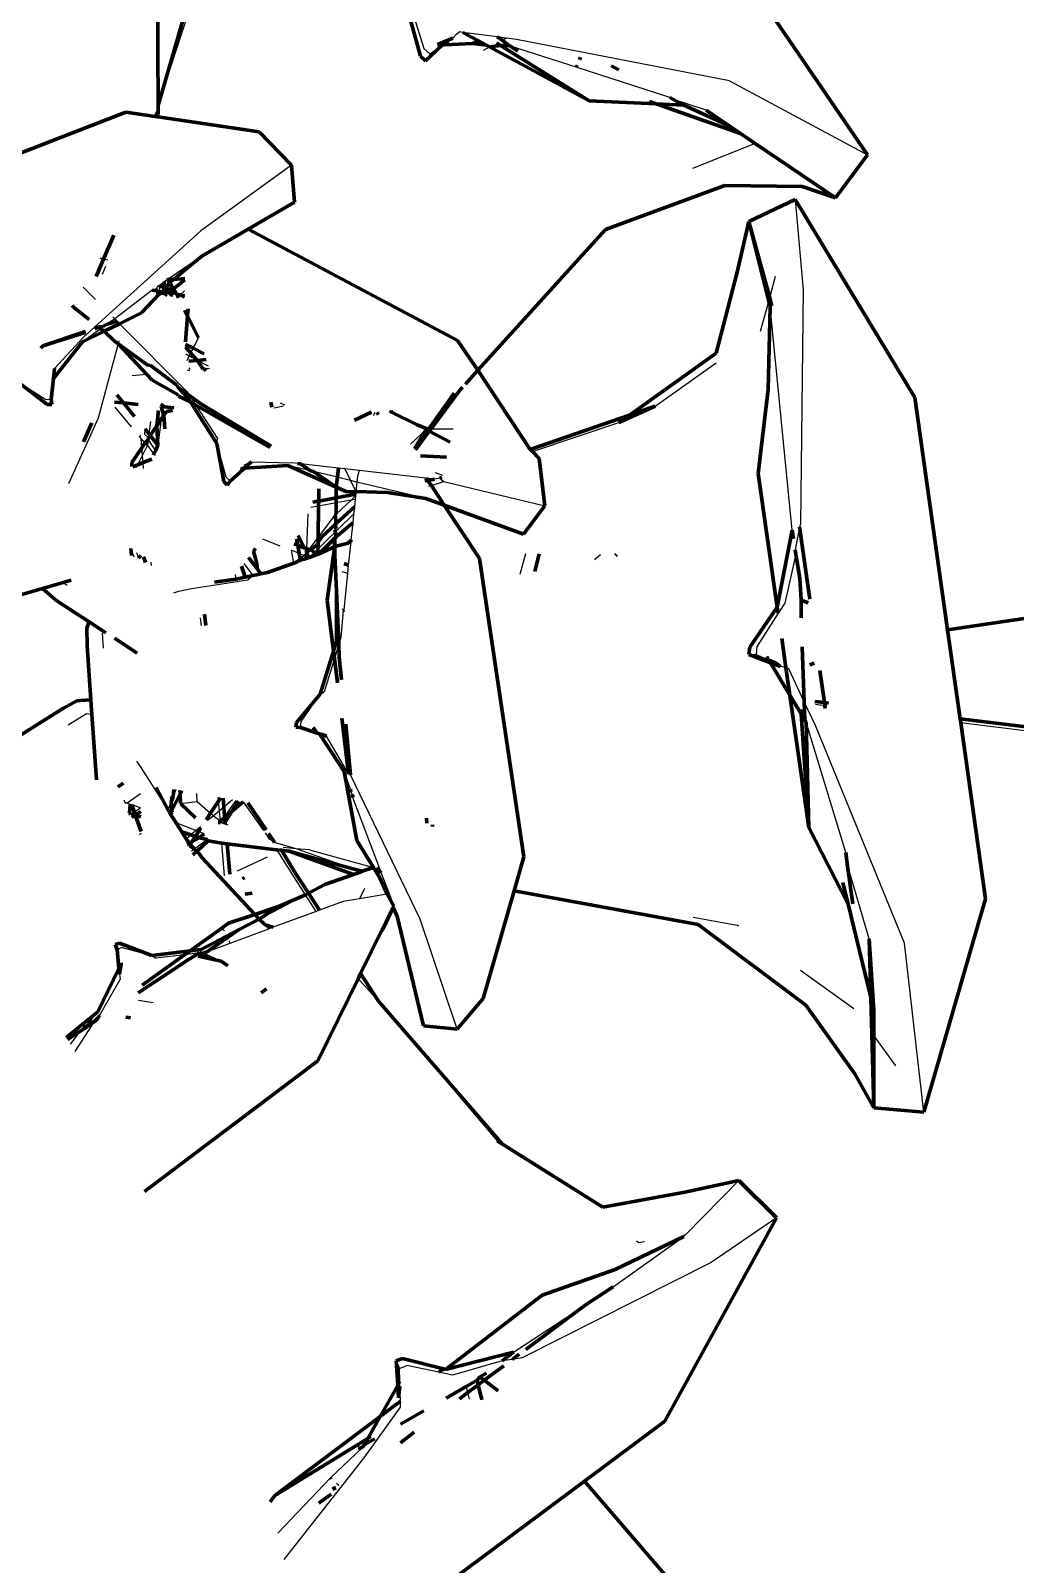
# Model space of a CAD drawing. Header units: millimetres. Extents: x 4307 to 31003, y 2809 to 20009.
# Drawn here: x 12479.13 to 12505.24, y 12866.44 to 12907.09 of the extents above; entities that cross this region are included whole.
import ezdxf

# ---------------------------------------------------------------- set-up
doc = ezdxf.new("R2010")
doc.units = ezdxf.units.MM
doc.layers.add('ProfileEdges', color=7, linetype='Continuous')

msp = doc.modelspace()

# ---------------------------------------------------------------- linework, layer by layer
for p, q in [((12489.14, 12907.961), (12489.56, 12906.619)), ((12482.516, 12905.11), (12483.309, 12907.538)), ((12490.425, 12907.003), (12490.326, 12906.897)), ((12490.425, 12907.003), (12490.493, 12907.06)), ((12490.594, 12907.047), (12490.493, 12907.06)), ((12491.505, 12906.928), (12490.594, 12907.047)), ((12489.56, 12906.619), (12489.721, 12906.471)), ((12490.05, 12906.722), (12489.721, 12906.471)), ((12491.14, 12906.578), (12491.301, 12906.663)), ((12491.742, 12906.898), (12491.505, 12906.928)), ((12491.633, 12906.84), (12491.742, 12906.898)), ((12492.015, 12906.862), (12491.742, 12906.898)), ((12493.598, 12906.128), (12491.853, 12906.686)), ((12497.665, 12905.766), (12492.015, 12906.862)), ((12489.721, 12906.471), (12489.6, 12906.29)), ((12496.075, 12905.322), (12493.598, 12906.128)), ((12497.665, 12905.766), (12501.316, 12903.802)), ((12497.043, 12904.983), (12496.176, 12905.268)), ((12482.5, 12904.81), (12482.517, 12904.868)), ((12498.34, 12904.106), (12496.68, 12903.443)), ((12486.05, 12903.526), (12483.641, 12901.784)), ((12499.402, 12902.615), (12499.611, 12900.21)), ((12483.641, 12901.784), (12480.544, 12898.979)), ((12481.067, 12901.039), (12480.975, 12901.059)), ((12481.18, 12901.013), (12481.067, 12901.039)), ((12483.671, 12901.115), (12482.833, 12900.543)), ((12481.033, 12900.634), (12481.13, 12900.853)), ((12482.833, 12900.543), (12482.777, 12900.504)), ((12498.728, 12900.011), (12498.885, 12900.583)), ((12480.523, 12900.298), (12480.853, 12899.967)), ((12482.355, 12900.216), (12481.36, 12899.456)), ((12482.489, 12900.266), (12482.407, 12900.207)), ((12482.479, 12900.109), (12482.484, 12900.194)), ((12482.484, 12900.194), (12482.489, 12900.266)), ((12482.489, 12900.266), (12482.492, 12900.31)), ((12482.538, 12900.341), (12482.492, 12900.31)), ((12482.546, 12900.183), (12482.535, 12900.1)), ((12482.538, 12900.341), (12482.674, 12900.434)), ((12482.538, 12900.341), (12482.546, 12900.183)), ((12482.752, 12900.488), (12482.674, 12900.434)), ((12482.727, 12900.104), (12482.723, 12900.07)), ((12482.745, 12900.248), (12482.733, 12900.151)), ((12482.772, 12900.47), (12482.756, 12900.341)), ((12483.093, 12900.092), (12483.049, 12900.019)), ((12483.212, 12900.196), (12483.093, 12900.092)), ((12499.611, 12900.21), (12499.54, 12894.01)), ((12483.049, 12900.019), (12482.991, 12900.028)), ((12498.486, 12899.124), (12498.703, 12899.918)), ((12498.703, 12899.918), (12498.728, 12900.011)), ((12499.319, 12893.852), (12498.739, 12899.775)), ((12481.36, 12899.456), (12481.144, 12899.301)), ((12481.312, 12899.504), (12481.36, 12899.456)), ((12481.36, 12899.456), (12481.422, 12899.394)), ((12481.422, 12899.394), (12481.49, 12899.325)), ((12481.49, 12899.325), (12483.273, 12897.531)), ((12479.761, 12898.139), (12480.544, 12898.979)), ((12480.994, 12899.193), (12480.507, 12898.843)), ((12481.049, 12899.254), (12480.994, 12899.193)), ((12481.471, 12898.873), (12481.45, 12898.794)), ((12483.441, 12898.673), (12483.582, 12898.954)), ((12481.443, 12898.768), (12480.92, 12896.821)), ((12483.338, 12898.468), (12483.247, 12898.514)), ((12483.279, 12898.351), (12483.338, 12898.468)), ((12483.338, 12898.468), (12483.377, 12898.547)), ((12483.535, 12898.366), (12483.338, 12898.468)), ((12483.377, 12898.547), (12483.441, 12898.673)), ((12483.292, 12898.09), (12483.351, 12898.096)), ((12483.361, 12898.12), (12483.33, 12898.142)), ((12483.852, 12898.203), (12483.559, 12898.354)), ((12483.739, 12898.133), (12483.872, 12898.146)), ((12495.694, 12897.14), (12497.31, 12898.288)), ((12479.536, 12897.308), (12478.798, 12897.773)), ((12481.826, 12897.951), (12482.202, 12897.986)), ((12479.678, 12897.318), (12479.536, 12897.308)), ((12483.273, 12897.531), (12483.351, 12897.411)), ((12483.351, 12897.411), (12483.508, 12897.169)), ((12481.366, 12897.113), (12481.799, 12896.592)), ((12482.631, 12897.019), (12482.594, 12896.792)), ((12483.508, 12897.169), (12484.083, 12896.284)), ((12485.837, 12897.137), (12485.58, 12897.082)), ((12485.87, 12897.163), (12485.755, 12897.222)), ((12488.249, 12896.974), (12488.226, 12896.886)), ((12480.92, 12896.821), (12480.139, 12895.077)), ((12482.159, 12896.384), (12482.171, 12896.537)), ((12482.31, 12896.73), (12482.27, 12896.408)), ((12482.594, 12896.792), (12482.503, 12896.104)), ((12489.205, 12896.134), (12489.615, 12896.521)), ((12489.687, 12896.539), (12489.749, 12896.539)), ((12489.749, 12896.539), (12490.333, 12896.541)), ((12492.434, 12895.934), (12494.731, 12896.704)), ((12482.019, 12896.326), (12482.053, 12896.373)), ((12482.019, 12896.326), (12482.061, 12896.276)), ((12482.08, 12896.037), (12482.061, 12896.276)), ((12482.061, 12896.276), (12482.161, 12896.155)), ((12482.098, 12895.832), (12482.08, 12896.037)), ((12482.098, 12895.832), (12482.232, 12896.096)), ((12482.159, 12896.384), (12482.257, 12896.296)), ((12482.161, 12896.155), (12482.232, 12896.096)), ((12482.25, 12896.244), (12482.232, 12896.096)), ((12482.232, 12896.096), (12482.401, 12895.865)), ((12482.25, 12896.244), (12482.439, 12895.953)), ((12484.073, 12896.153), (12484.083, 12896.284)), ((12484.313, 12895.255), (12484.073, 12896.153)), ((12481.974, 12895.588), (12482.098, 12895.832)), ((12482.113, 12895.642), (12482.098, 12895.832)), ((12482.126, 12895.483), (12482.113, 12895.642)), ((12484.992, 12895.661), (12486.071, 12895.638)), ((12486.208, 12895.622), (12486.071, 12895.638)), ((12481.938, 12895.517), (12481.974, 12895.588)), ((12484.42, 12895.151), (12484.313, 12895.255)), ((12486.555, 12895.423), (12485.953, 12895.568)), ((12487.294, 12895.498), (12486.283, 12895.614)), ((12487.264, 12895.253), (12486.629, 12895.405)), ((12487.615, 12895.168), (12487.264, 12895.253)), ((12487.463, 12895.479), (12487.294, 12895.498)), ((12487.463, 12895.479), (12487.615, 12895.168)), ((12487.841, 12895.435), (12487.463, 12895.479)), ((12487.8, 12895.282), (12487.784, 12895.127)), ((12487.841, 12895.435), (12487.8, 12895.282)), ((12489.612, 12895.233), (12487.841, 12895.435)), ((12489.838, 12895.207), (12489.612, 12895.233)), ((12489.982, 12895.234), (12489.838, 12895.207)), ((12490.049, 12895.297), (12489.866, 12895.368)), ((12490.023, 12895.185), (12489.982, 12895.234)), ((12487.615, 12895.168), (12487.758, 12894.875)), ((12487.784, 12895.127), (12487.615, 12895.168)), ((12487.751, 12894.81), (12487.746, 12894.759)), ((12487.758, 12894.875), (12487.751, 12894.81)), ((12487.784, 12895.127), (12487.758, 12894.875)), ((12489.613, 12894.687), (12487.784, 12895.127)), ((12489.678, 12895.022), (12489.758, 12895.036)), ((12489.758, 12895.036), (12490.084, 12895.145)), ((12490.023, 12895.185), (12490.084, 12895.145)), ((12490.084, 12895.145), (12492.769, 12894.501)), ((12486.558, 12894.463), (12486.768, 12894.5)), ((12486.768, 12894.5), (12487.234, 12894.584)), ((12487.234, 12894.584), (12487.636, 12894.656)), ((12487.235, 12894.278), (12487.636, 12894.656)), ((12487.636, 12894.656), (12487.746, 12894.759)), ((12487.636, 12894.656), (12487.737, 12894.674)), ((12487.716, 12894.473), (12487.696, 12894.276)), ((12487.737, 12894.674), (12487.716, 12894.473)), ((12487.746, 12894.759), (12487.737, 12894.674)), ((12486.48, 12894.288), (12486.446, 12893.362)), ((12487.696, 12894.276), (12486.515, 12893.129)), ((12487.158, 12894.206), (12486.755, 12893.668)), ((12487.158, 12894.206), (12487.209, 12894.254)), ((12487.672, 12894.049), (12487.625, 12893.6)), ((12487.696, 12894.276), (12487.672, 12894.049)), ((12499.54, 12894.01), (12499.52, 12893.939)), ((12485.745, 12893.429), (12485.287, 12893.617)), ((12486.755, 12893.668), (12486.508, 12893.337)), ((12487.237, 12893.425), (12487.236, 12893.673)), ((12487.625, 12893.6), (12487.622, 12893.571)), ((12499.52, 12893.939), (12499.404, 12893.331)), ((12481.785, 12893.365), (12481.87, 12893.148)), ((12481.989, 12893.11), (12481.951, 12893.255)), ((12486.11, 12892.98), (12486.044, 12893.318)), ((12486.255, 12893.234), (12486.044, 12893.318)), ((12486.388, 12893.181), (12486.255, 12893.234)), ((12486.388, 12893.181), (12486.282, 12893.092)), ((12486.459, 12893.24), (12486.388, 12893.181)), ((12486.438, 12893.15), (12486.388, 12893.181)), ((12487.24, 12892.243), (12487.237, 12893.425)), ((12487.619, 12893.54), (12487.555, 12892.921)), ((12487.622, 12893.571), (12487.619, 12893.54)), ((12492.253, 12893.223), (12492.101, 12892.673)), ((12494.084, 12893.07), (12494.244, 12893.208)), ((12499.424, 12893.214), (12499.124, 12891.92)), ((12482.34, 12892.912), (12482.332, 12893.003)), ((12484.784, 12892.972), (12485.026, 12892.652)), ((12486.486, 12893.141), (12486.438, 12893.15)), ((12486.515, 12893.129), (12486.486, 12893.141)), ((12487.555, 12892.921), (12487.532, 12892.699)), ((12479.998, 12892.462), (12480.102, 12892.394)), ((12483.401, 12892.303), (12484.895, 12892.533)), ((12484.557, 12892.68), (12484.573, 12892.554)), ((12484.895, 12892.533), (12485.026, 12892.652)), ((12485.184, 12892.769), (12485.165, 12892.681)), ((12485.206, 12892.69), (12485.184, 12892.769)), ((12487.532, 12892.699), (12487.404, 12892.751)), ((12487.532, 12892.699), (12487.432, 12891.744)), ((12482.926, 12892.193), (12483.065, 12892.231)), ((12483.065, 12892.231), (12483.401, 12892.303)), ((12487.416, 12891.719), (12487.356, 12891.012)), ((12498.951, 12891.648), (12498.397, 12890.779)), ((12499.124, 12891.92), (12498.951, 12891.648)), ((12483.626, 12891.532), (12483.649, 12891.322)), ((12481.028, 12891.119), (12481.054, 12890.723)), ((12487.301, 12890.832), (12487.185, 12890.452)), ((12487.356, 12891.012), (12487.301, 12890.832)), ((12498.381, 12890.549), (12498.397, 12890.779)), ((12487.185, 12890.452), (12486.917, 12889.57)), ((12498.381, 12890.549), (12498.175, 12890.553)), ((12498.706, 12890.408), (12498.381, 12890.549)), ((12499.791, 12890.311), (12499.892, 12890.352)), ((12499.157, 12890.213), (12499.013, 12890.234)), ((12499.235, 12890.179), (12499.157, 12890.213)), ((12499.644, 12889.304), (12499.235, 12890.179)), ((12486.81, 12889.502), (12486.917, 12889.57)), ((12486.302, 12888.776), (12486.81, 12889.502)), ((12499.937, 12888.678), (12499.644, 12889.304)), ((12500.191, 12889.198), (12499.939, 12889.229)), ((12500.241, 12889.191), (12500.191, 12889.198)), ((12480.131, 12888.693), (12480.61, 12888.989)), ((12480.61, 12888.989), (12480.753, 12888.974)), ((12486.287, 12888.619), (12486.302, 12888.776)), ((12500.742, 12885.303), (12499.694, 12888.761)), ((12506.38, 12888.421), (12503.793, 12888.746)), ((12487.563, 12887.394), (12486.979, 12888.389)), ((12502.302, 12882.908), (12499.937, 12888.678)), ((12481.941, 12887.726), (12482.036, 12887.588)), ((12482.036, 12887.588), (12482.775, 12886.429)), ((12487.613, 12886.988), (12487.441, 12887.457)), ((12487.615, 12887.362), (12487.563, 12887.394)), ((12489.459, 12883.539), (12487.615, 12887.362)), ((12481.603, 12886.705), (12481.642, 12886.616)), ((12482.048, 12886.863), (12481.689, 12886.619)), ((12482.859, 12886.647), (12482.847, 12886.795)), ((12482.982, 12886.968), (12482.915, 12886.792)), ((12483.551, 12886.658), (12483.538, 12886.873)), ((12484.113, 12886.672), (12484.103, 12886.769)), ((12484.481, 12886.699), (12484.254, 12886.508)), ((12484.572, 12886.683), (12484.276, 12886.258)), ((12487.664, 12886.849), (12487.622, 12886.918)), ((12488.388, 12884.876), (12487.672, 12886.768)), ((12481.689, 12886.619), (12481.642, 12886.616)), ((12481.772, 12886.582), (12481.689, 12886.619)), ((12481.814, 12886.568), (12481.772, 12886.582)), ((12482.042, 12886.495), (12481.814, 12886.568)), ((12481.815, 12886.34), (12481.88, 12886.384)), ((12481.88, 12886.384), (12482.042, 12886.495)), ((12482.775, 12886.429), (12482.859, 12886.647)), ((12483.109, 12886.606), (12483.551, 12886.658)), ((12483.551, 12886.658), (12483.9, 12886.347)), ((12483.979, 12886.276), (12483.841, 12886.16)), ((12483.9, 12886.347), (12483.979, 12886.276)), ((12484.139, 12886.411), (12483.979, 12886.276)), ((12483.979, 12886.276), (12484.166, 12886.147)), ((12484.139, 12886.411), (12484.113, 12886.672)), ((12484.254, 12886.508), (12484.139, 12886.411)), ((12484.166, 12886.147), (12484.139, 12886.411)), ((12484.77, 12886.646), (12485.302, 12885.892)), ((12482.982, 12886.105), (12483.521, 12885.891)), ((12483.521, 12885.891), (12483.382, 12885.773)), ((12483.633, 12885.985), (12483.521, 12885.891)), ((12483.585, 12885.865), (12483.521, 12885.891)), ((12483.734, 12885.806), (12483.585, 12885.865)), ((12484.25, 12886.064), (12484.17, 12886.106)), ((12484.294, 12886.054), (12484.25, 12886.064)), ((12484.371, 12886.036), (12484.294, 12886.054)), ((12482.066, 12885.809), (12482.019, 12885.774)), ((12483.26, 12885.67), (12483.382, 12885.773)), ((12483.792, 12885.633), (12483.478, 12885.399)), ((12483.553, 12885.354), (12483.792, 12885.633)), ((12483.819, 12885.653), (12483.792, 12885.633)), ((12484.268, 12884.687), (12484.199, 12885.554)), ((12485.346, 12885.828), (12485.467, 12885.651)), ((12485.571, 12885.615), (12485.467, 12885.651)), ((12486.168, 12885.406), (12485.601, 12885.571)), ((12483.478, 12885.399), (12483.4, 12885.342)), ((12485.402, 12885.184), (12484.605, 12884.808)), ((12485.651, 12885.381), (12485.758, 12885.225)), ((12486.418, 12884.187), (12485.758, 12885.225)), ((12486.168, 12885.406), (12485.826, 12885.436)), ((12486.522, 12885.374), (12486.168, 12885.406)), ((12487.675, 12884.877), (12486.168, 12885.406)), ((12486.522, 12885.374), (12488.219, 12884.912)), ((12487.899, 12884.799), (12487.675, 12884.877)), ((12488.3, 12884.897), (12488.388, 12884.876)), ((12488.427, 12884.77), (12488.388, 12884.876)), ((12488.648, 12884.214), (12488.427, 12884.77)), ((12501.361, 12883.02), (12500.784, 12885.008)), ((12487.984, 12884.355), (12487.849, 12884.083)), ((12485.194, 12883.544), (12486.418, 12884.187)), ((12486.698, 12883.746), (12486.418, 12884.187)), ((12487.415, 12884.012), (12486.787, 12883.779)), ((12487.849, 12884.083), (12487.415, 12884.012)), ((12488.585, 12884.203), (12487.849, 12884.083)), ((12488.648, 12884.214), (12488.585, 12884.203)), ((12488.76, 12883.883), (12488.648, 12884.214)), ((12486.698, 12883.746), (12485.565, 12883.325)), ((12486.787, 12883.779), (12486.698, 12883.746)), ((12490.438, 12880.628), (12489.459, 12883.539)), ((12496.697, 12883.589), (12497.867, 12883.378)), ((12484.177, 12883.283), (12484.218, 12883.262)), ((12484.276, 12883.23), (12484.218, 12883.262)), ((12485.442, 12883.279), (12484.411, 12882.897)), ((12485.349, 12883.389), (12485.442, 12883.279)), ((12485.565, 12883.325), (12485.442, 12883.279)), ((12497.9, 12883.354), (12497.867, 12883.378)), ((12481.557, 12882.788), (12481.423, 12882.737)), ((12481.557, 12882.788), (12482.343, 12882.58)), ((12483.611, 12882.645), (12483.213, 12882.596)), ((12484.411, 12882.897), (12483.792, 12882.667)), ((12484.411, 12882.897), (12484.405, 12882.967)), ((12502.81, 12878.426), (12502.302, 12882.908)), ((12482.343, 12882.58), (12482.449, 12882.503)), ((12483.213, 12882.596), (12482.449, 12882.503)), ((12480.955, 12880.982), (12481.509, 12881.942)), ((12481.489, 12882.08), (12481.509, 12881.942)), ((12487.87, 12881.904), (12487.822, 12881.98)), ((12487.87, 12881.904), (12488.354, 12881.365)), ((12500.961, 12881.167), (12499.545, 12882.179)), ((12481.988, 12881.394), (12482.377, 12881.327)), ((12480.648, 12880.763), (12480.917, 12881.079)), ((12488.354, 12881.365), (12491.502, 12877.665)), ((12480.191, 12880.226), (12480.465, 12880.582)), ((12480.315, 12880.032), (12480.829, 12880.823)), ((12480.596, 12880.726), (12480.648, 12880.763)), ((12501.487, 12880.446), (12502.065, 12879.652)), ((12497.913, 12876.614), (12496.495, 12875.175)), ((12498.908, 12875.626), (12497.174, 12874.436)), ((12494.576, 12873.79), (12496.446, 12875.125)), ((12495.192, 12875.012), (12495.258, 12874.969)), ((12495.258, 12874.969), (12495.405, 12874.994)), ((12496.464, 12875.17), (12496.446, 12875.125)), ((12496.464, 12875.17), (12496.495, 12875.175)), ((12497.174, 12874.436), (12492.163, 12871.909)), ((12491.932, 12872.062), (12493.838, 12873.311)), ((12488.825, 12871.832), (12488.912, 12871.624)), ((12488.912, 12871.624), (12489.105, 12871.706)), ((12489.959, 12871.527), (12489.105, 12871.706)), ((12491.637, 12871.83), (12490.316, 12871.452)), ((12491.902, 12871.87), (12491.637, 12871.83)), ((12492.163, 12871.909), (12491.902, 12871.87)), ((12488.921, 12871.28), (12488.912, 12871.624)), ((12488.925, 12871.156), (12488.921, 12871.28)), ((12490.316, 12871.452), (12489.959, 12871.527)), ((12488.935, 12870.76), (12488.925, 12871.156)), ((12490.72, 12870.991), (12490.68, 12871.149)), ((12490.765, 12870.814), (12490.72, 12870.991)), ((12487.978, 12869.26), (12488.94, 12870.605)), ((12488.94, 12870.605), (12488.935, 12870.76)), ((12485.854, 12866.562), (12487.978, 12869.26)), ((12487.086, 12868.734), (12487.934, 12869.536)), ((12485.685, 12867.26), (12487.086, 12868.734)), ((12487.306, 12868.524), (12487.238, 12868.581))]:
    msp.add_line(p, q)
at = {"layer": 'ProfileEdges', "lineweight": 211}
for p, q in [((12482.485, 12909.906), (12482.516, 12905.11)), ((12498.08, 12908.553), (12501.316, 12903.802)), ((12482.516, 12905.11), (12483.316, 12907.886)), ((12489.47, 12906.421), (12489.108, 12907.723)), ((12490.594, 12907.047), (12490.988, 12906.833)), ((12490.05, 12906.722), (12489.6, 12906.29)), ((12489.921, 12906.724), (12490.219, 12906.851)), ((12489.921, 12906.724), (12490.05, 12906.722)), ((12490.116, 12906.721), (12490.05, 12906.722)), ((12490.219, 12906.851), (12490.116, 12906.721)), ((12490.116, 12906.721), (12490.843, 12906.755)), ((12490.219, 12906.851), (12490.326, 12906.897)), ((12490.843, 12906.755), (12490.988, 12906.833)), ((12490.843, 12906.755), (12491.222, 12906.706)), ((12490.988, 12906.833), (12491.222, 12906.706)), ((12491.222, 12906.706), (12491.301, 12906.663)), ((12491.301, 12906.663), (12491.588, 12906.701)), ((12491.301, 12906.663), (12493.943, 12905.229)), ((12491.588, 12906.701), (12491.483, 12906.767)), ((12491.505, 12906.928), (12491.633, 12906.84)), ((12493.943, 12905.229), (12491.588, 12906.701)), ((12491.588, 12906.701), (12491.816, 12906.698)), ((12491.633, 12906.84), (12491.816, 12906.698)), ((12491.853, 12906.686), (12491.816, 12906.698)), ((12491.853, 12906.686), (12492.047, 12906.551)), ((12489.6, 12906.29), (12489.47, 12906.421)), ((12493.68, 12906.324), (12493.708, 12906.39)), ((12493.598, 12906.128), (12493.621, 12906.183)), ((12494.525, 12906.163), (12494.725, 12906.054)), ((12482.432, 12904.82), (12482.517, 12904.972)), ((12482.517, 12904.972), (12482.516, 12905.11)), ((12482.517, 12904.972), (12482.517, 12904.868)), ((12493.943, 12905.229), (12495.713, 12905.153)), ((12495.538, 12905.214), (12495.713, 12905.153)), ((12495.713, 12905.153), (12496.446, 12905.121)), ((12495.713, 12905.153), (12497.954, 12904.367)), ((12496.075, 12905.322), (12496.176, 12905.268)), ((12496.176, 12905.268), (12496.446, 12905.121)), ((12496.446, 12905.121), (12497.656, 12904.568)), ((12497.043, 12904.983), (12497.656, 12904.568)), ((12481.658, 12904.934), (12474.822, 12902.282)), ((12481.658, 12904.934), (12482.432, 12904.82)), ((12482.432, 12904.82), (12482.5, 12904.81)), ((12482.5, 12904.81), (12485.19, 12904.415)), ((12497.656, 12904.568), (12497.954, 12904.367)), ((12485.19, 12904.415), (12486.05, 12903.526)), ((12497.954, 12904.367), (12498.34, 12904.106)), ((12498.34, 12904.106), (12500.471, 12902.665)), ((12501.316, 12903.802), (12500.471, 12902.665)), ((12486.131, 12902.546), (12486.05, 12903.526)), ((12497.538, 12902.992), (12494.371, 12901.823)), ((12497.538, 12902.992), (12499.585, 12902.958)), ((12500.471, 12902.665), (12499.585, 12902.958)), ((12486.131, 12902.546), (12484.901, 12901.831)), ((12498.172, 12902.033), (12499.402, 12902.615)), ((12499.402, 12902.615), (12502.574, 12897.37)), ((12484.901, 12901.831), (12483.671, 12901.115)), ((12490.449, 12898.88), (12484.901, 12901.831)), ((12494.371, 12901.823), (12490.993, 12898.093)), ((12497.864, 12900.687), (12498.172, 12902.033)), ((12498.172, 12902.033), (12498.703, 12899.918)), ((12498.728, 12900.011), (12498.172, 12902.033)), ((12481.067, 12901.039), (12481.339, 12901.673)), ((12480.867, 12900.573), (12481.067, 12901.039)), ((12482.924, 12900.501), (12483.671, 12901.115)), ((12482.752, 12900.488), (12482.777, 12900.504)), ((12482.777, 12900.504), (12482.772, 12900.47)), ((12482.777, 12900.504), (12482.803, 12900.492)), ((12482.833, 12900.543), (12482.803, 12900.492)), ((12482.803, 12900.492), (12482.836, 12900.516)), ((12482.836, 12900.516), (12482.924, 12900.501)), ((12482.847, 12900.439), (12482.924, 12900.501)), ((12482.924, 12900.501), (12483.217, 12900.525)), ((12497.31, 12898.545), (12497.864, 12900.687)), ((12482.073, 12899.611), (12482.535, 12900.1)), ((12482.355, 12900.216), (12482.407, 12900.207)), ((12482.407, 12900.207), (12482.484, 12900.194)), ((12482.484, 12900.194), (12482.546, 12900.183)), ((12482.535, 12900.1), (12482.6, 12900.174)), ((12482.564, 12900.321), (12482.538, 12900.341)), ((12482.546, 12900.183), (12482.6, 12900.174)), ((12482.663, 12900.285), (12482.564, 12900.321)), ((12482.6, 12900.174), (12482.654, 12900.164)), ((12482.654, 12900.164), (12482.648, 12900.082)), ((12482.654, 12900.164), (12482.745, 12900.248)), ((12482.66, 12900.238), (12482.654, 12900.164)), ((12482.654, 12900.164), (12482.733, 12900.151)), ((12482.663, 12900.285), (12482.66, 12900.238)), ((12482.692, 12900.272), (12482.66, 12900.238)), ((12482.674, 12900.434), (12482.663, 12900.285)), ((12482.69, 12900.075), (12482.727, 12900.104)), ((12482.745, 12900.248), (12482.692, 12900.272)), ((12482.733, 12900.151), (12482.727, 12900.104)), ((12482.733, 12900.151), (12482.777, 12900.143)), ((12482.756, 12900.341), (12482.745, 12900.248)), ((12482.872, 12900.189), (12482.745, 12900.248)), ((12482.756, 12900.341), (12482.826, 12900.416)), ((12482.772, 12900.47), (12482.826, 12900.416)), ((12482.777, 12900.143), (12482.872, 12900.189)), ((12482.777, 12900.143), (12482.865, 12900.128)), ((12482.803, 12900.492), (12482.826, 12900.416)), ((12482.826, 12900.416), (12482.847, 12900.439)), ((12482.826, 12900.416), (12482.852, 12900.37)), ((12482.852, 12900.37), (12482.918, 12900.252)), ((12482.852, 12900.37), (12482.872, 12900.189)), ((12482.856, 12900.049), (12482.865, 12900.128)), ((12482.865, 12900.128), (12482.872, 12900.189)), ((12482.865, 12900.128), (12482.979, 12900.143)), ((12482.872, 12900.189), (12482.918, 12900.252)), ((12482.979, 12900.143), (12482.872, 12900.189)), ((12482.918, 12900.252), (12483.216, 12900.485)), ((12482.918, 12900.252), (12482.979, 12900.143)), ((12483.001, 12900.104), (12482.979, 12900.143)), ((12483.093, 12900.092), (12483.001, 12900.104)), ((12483.001, 12900.104), (12483.028, 12900.056)), ((12483.028, 12900.056), (12483.093, 12900.092)), ((12483.209, 12900.029), (12483.093, 12900.092)), ((12483.21, 12900.068), (12483.093, 12900.092)), ((12480.271, 12899.766), (12480.233, 12899.809)), ((12480.687, 12899.437), (12480.271, 12899.766)), ((12483.028, 12900.056), (12483.049, 12900.019)), ((12483.216, 12899.686), (12483.292, 12899.534)), ((12483.307, 12899.72), (12483.292, 12899.534)), ((12498.684, 12897.584), (12498.739, 12899.775)), ((12498.703, 12899.918), (12498.739, 12899.775)), ((12498.787, 12899.799), (12498.728, 12900.011)), ((12481.049, 12899.254), (12481.144, 12899.301)), ((12481.49, 12899.325), (12481.081, 12899.125)), ((12481.144, 12899.301), (12481.422, 12899.394)), ((12482.073, 12899.611), (12481.49, 12899.325)), ((12483.292, 12899.534), (12483.239, 12898.844)), ((12483.292, 12899.534), (12483.582, 12898.954)), ((12479.454, 12898.736), (12480.586, 12899.114)), ((12479.454, 12898.736), (12480.578, 12899.089)), ((12481.081, 12899.125), (12480.507, 12898.843)), ((12480.931, 12899.243), (12480.837, 12899.18)), ((12480.931, 12899.243), (12481.049, 12899.254)), ((12480.994, 12899.193), (12480.931, 12899.243)), ((12481.081, 12899.125), (12480.994, 12899.193)), ((12481.343, 12898.872), (12481.081, 12899.125)), ((12490.449, 12898.88), (12490.993, 12898.093)), ((12479.406, 12898.68), (12479.454, 12898.736)), ((12479.734, 12897.87), (12480.507, 12898.843)), ((12481.343, 12898.872), (12481.45, 12898.794)), ((12482.202, 12897.986), (12481.45, 12898.794)), ((12481.45, 12898.794), (12482.244, 12898.216)), ((12483.24, 12898.775), (12483.441, 12898.673)), ((12483.377, 12898.547), (12483.242, 12898.701)), ((12483.535, 12898.366), (12483.377, 12898.547)), ((12483.441, 12898.673), (12483.736, 12898.525)), ((12497.31, 12898.545), (12495.01, 12896.904)), ((12479.761, 12898.139), (12479.734, 12897.87)), ((12482.244, 12898.216), (12482.301, 12898.222)), ((12482.301, 12898.222), (12483.009, 12897.698)), ((12483.325, 12898.329), (12483.559, 12898.354)), ((12483.559, 12898.354), (12483.535, 12898.366)), ((12483.559, 12898.354), (12483.789, 12898.378)), ((12483.699, 12898.129), (12483.559, 12898.354)), ((12483.699, 12898.129), (12483.739, 12898.133)), ((12483.783, 12898.082), (12483.739, 12898.133)), ((12490.993, 12898.093), (12490.659, 12897.725)), ((12490.993, 12898.093), (12492.375, 12895.994)), ((12479.573, 12897.185), (12478.798, 12897.773)), ((12479.734, 12897.87), (12479.678, 12897.318)), ((12482.353, 12897.831), (12482.202, 12897.986)), ((12483.04, 12897.437), (12482.353, 12897.831)), ((12483.04, 12897.637), (12483.009, 12897.698)), ((12479.693, 12897.185), (12479.678, 12897.318)), ((12481.356, 12897.249), (12481.595, 12897.225)), ((12481.595, 12897.225), (12481.419, 12897.443)), ((12483.284, 12897.379), (12483.04, 12897.637)), ((12483.04, 12897.637), (12483.351, 12897.411)), ((12483.04, 12897.437), (12483.056, 12897.404)), ((12483.367, 12897.25), (12483.056, 12897.404)), ((12483.367, 12897.25), (12483.284, 12897.379)), ((12483.351, 12897.411), (12483.645, 12897.197)), ((12484.073, 12896.153), (12483.367, 12897.25)), ((12483.508, 12897.169), (12483.367, 12897.25)), ((12485.525, 12897.112), (12485.499, 12897.247)), ((12490.364, 12897.486), (12489.687, 12896.539)), ((12489.749, 12896.539), (12490.51, 12897.56)), ((12490.584, 12897.642), (12490.51, 12897.56)), ((12498.419, 12895.351), (12498.684, 12897.584)), ((12502.574, 12897.37), (12503.444, 12891.209)), ((12479.693, 12897.185), (12479.573, 12897.185)), ((12481.595, 12897.225), (12481.982, 12897.187)), ((12481.884, 12896.869), (12481.595, 12897.225)), ((12482.476, 12896.618), (12482.521, 12897.022)), ((12482.666, 12896.897), (12482.594, 12896.792)), ((12482.597, 12897.127), (12482.648, 12897.198)), ((12482.597, 12897.127), (12482.631, 12897.019)), ((12482.597, 12897.127), (12482.925, 12897.095)), ((12482.666, 12896.897), (12482.631, 12897.019)), ((12482.735, 12896.999), (12482.666, 12896.897)), ((12482.687, 12896.538), (12482.666, 12896.897)), ((12482.896, 12897.028), (12482.735, 12896.999)), ((12485.47, 12896.045), (12483.508, 12897.169)), ((12483.645, 12897.197), (12485.51, 12896.077)), ((12488.17, 12896.982), (12487.72, 12896.77)), ((12488.359, 12896.916), (12488.314, 12896.967)), ((12488.647, 12897.006), (12488.698, 12896.977)), ((12488.698, 12896.977), (12488.69, 12897.023)), ((12489.376, 12896.647), (12488.698, 12896.977)), ((12492.375, 12895.994), (12495.01, 12896.904)), ((12494.731, 12896.704), (12495.694, 12897.14)), ((12495.01, 12896.904), (12494.731, 12896.704)), ((12495.01, 12896.904), (12495.694, 12897.14)), ((12480.537, 12896.191), (12480.756, 12896.694)), ((12482.27, 12896.408), (12482.171, 12896.537)), ((12482.476, 12896.618), (12482.303, 12896.365)), ((12482.594, 12896.792), (12482.476, 12896.618)), ((12482.503, 12896.104), (12482.476, 12896.618)), ((12489.615, 12896.521), (12489.31, 12896.012)), ((12489.334, 12895.984), (12489.701, 12896.475)), ((12489.376, 12896.647), (12489.635, 12896.539)), ((12489.615, 12896.521), (12489.635, 12896.539)), ((12489.635, 12896.539), (12489.687, 12896.539)), ((12489.635, 12896.539), (12489.658, 12896.498)), ((12489.658, 12896.498), (12489.701, 12896.475)), ((12489.701, 12896.475), (12489.749, 12896.539)), ((12489.701, 12896.475), (12490.251, 12896.185)), ((12482.08, 12896.037), (12481.813, 12895.644)), ((12482.161, 12896.155), (12482.08, 12896.037)), ((12482.25, 12896.244), (12482.161, 12896.155)), ((12482.257, 12896.296), (12482.25, 12896.244)), ((12482.303, 12896.365), (12482.257, 12896.296)), ((12482.303, 12896.365), (12482.27, 12896.408)), ((12482.303, 12896.365), (12482.503, 12896.104)), ((12482.503, 12896.104), (12482.439, 12895.953)), ((12484.258, 12895.138), (12484.073, 12896.153)), ((12481.812, 12895.54), (12481.813, 12895.644)), ((12482.113, 12895.642), (12481.974, 12895.588)), ((12482.345, 12895.733), (12482.113, 12895.642)), ((12482.39, 12895.838), (12482.401, 12895.865)), ((12482.401, 12895.865), (12482.439, 12895.953)), ((12484.992, 12895.661), (12484.892, 12895.583)), ((12486.283, 12895.614), (12486.208, 12895.622)), ((12489.471, 12895.826), (12490.162, 12895.791)), ((12492.375, 12895.994), (12492.434, 12895.934)), ((12492.434, 12895.934), (12492.615, 12895.75)), ((12492.615, 12895.75), (12492.769, 12894.501)), ((12481.974, 12895.588), (12481.838, 12895.535)), ((12484.776, 12895.468), (12484.42, 12895.151)), ((12484.698, 12895.485), (12484.776, 12895.468)), ((12484.776, 12895.468), (12484.803, 12895.492)), ((12484.803, 12895.492), (12485.953, 12895.568)), ((12484.806, 12895.55), (12484.803, 12895.492)), ((12484.806, 12895.55), (12484.892, 12895.583)), ((12487.233, 12894.995), (12485.953, 12895.568)), ((12486.283, 12895.614), (12486.555, 12895.423)), ((12486.629, 12895.405), (12486.555, 12895.423)), ((12487.233, 12894.995), (12486.629, 12895.405)), ((12487.233, 12894.995), (12487.264, 12895.253)), ((12487.264, 12895.253), (12487.294, 12895.498)), ((12489.612, 12895.233), (12489.653, 12895.172)), ((12489.982, 12895.234), (12490.037, 12895.244)), ((12498.419, 12895.351), (12498.923, 12891.811)), ((12484.258, 12895.138), (12484.344, 12895.044)), ((12484.42, 12895.151), (12484.344, 12895.044)), ((12486.77, 12894.623), (12486.775, 12894.946)), ((12487.519, 12894.871), (12487.233, 12894.995)), ((12487.234, 12894.712), (12487.233, 12894.995)), ((12487.234, 12894.712), (12487.751, 12894.81)), ((12487.519, 12894.871), (12487.758, 12894.875)), ((12487.758, 12894.875), (12488.597, 12894.852)), ((12488.597, 12894.852), (12489.613, 12894.687)), ((12489.582, 12895.158), (12489.653, 12895.172)), ((12489.653, 12895.172), (12489.838, 12895.207)), ((12489.653, 12895.172), (12489.758, 12895.036)), ((12489.758, 12895.036), (12490.094, 12894.511)), ((12486.616, 12894.592), (12486.7, 12894.61)), ((12486.7, 12894.61), (12486.77, 12894.623)), ((12486.755, 12893.668), (12486.768, 12894.5)), ((12486.768, 12894.5), (12486.77, 12894.623)), ((12486.77, 12894.623), (12487.234, 12894.712)), ((12487.234, 12894.584), (12487.234, 12894.712)), ((12487.235, 12894.278), (12487.234, 12894.584)), ((12487.716, 12894.473), (12487.236, 12894.027)), ((12490.094, 12894.511), (12489.613, 12894.687)), ((12492.198, 12893.743), (12490.094, 12894.511)), ((12490.094, 12894.511), (12491.037, 12893.099)), ((12492.198, 12893.743), (12492.769, 12894.501)), ((12487.201, 12893.995), (12486.872, 12893.69)), ((12487.236, 12894.027), (12487.201, 12893.995)), ((12487.236, 12893.891), (12487.201, 12893.995)), ((12487.209, 12894.254), (12487.235, 12894.278)), ((12487.236, 12894.027), (12487.209, 12894.254)), ((12487.236, 12893.673), (12487.672, 12894.049)), ((12486.214, 12893.455), (12486.182, 12893.625)), ((12486.221, 12893.713), (12486.386, 12893.386)), ((12486.753, 12893.543), (12486.872, 12893.69)), ((12486.753, 12893.543), (12486.755, 12893.668)), ((12486.783, 12893.228), (12487.19, 12893.632)), ((12487.186, 12893.511), (12487.19, 12893.632)), ((12487.19, 12893.632), (12487.236, 12893.673)), ((12487.197, 12893.858), (12487.236, 12893.891)), ((12487.236, 12893.673), (12487.197, 12893.858)), ((12487.625, 12893.6), (12487.619, 12893.54)), ((12498.923, 12891.811), (12499.319, 12893.852)), ((12499.356, 12893.624), (12499.319, 12893.852)), ((12499.52, 12893.939), (12499.791, 12892.021)), ((12481.802, 12893.183), (12481.785, 12893.365)), ((12481.989, 12893.11), (12482.058, 12893.184)), ((12485.037, 12893.296), (12485.094, 12893.369)), ((12485.119, 12893.003), (12485.037, 12893.296)), ((12486.121, 12893.491), (12486.214, 12893.455)), ((12486.214, 12893.455), (12486.386, 12893.386)), ((12486.255, 12893.234), (12486.214, 12893.455)), ((12486.282, 12893.092), (12486.255, 12893.234)), ((12486.386, 12893.386), (12486.446, 12893.362)), ((12486.479, 12893.201), (12486.438, 12893.15)), ((12486.446, 12893.362), (12486.443, 12893.273)), ((12486.443, 12893.273), (12486.459, 12893.24)), ((12486.446, 12893.362), (12486.508, 12893.337)), ((12486.459, 12893.24), (12486.508, 12893.337)), ((12486.459, 12893.24), (12486.479, 12893.201)), ((12486.479, 12893.201), (12486.515, 12893.129)), ((12486.508, 12893.337), (12486.553, 12893.319)), ((12486.748, 12893.215), (12486.515, 12893.129)), ((12486.553, 12893.319), (12486.753, 12893.486)), ((12486.553, 12893.319), (12486.725, 12893.232)), ((12486.725, 12893.232), (12486.748, 12893.215)), ((12486.748, 12893.215), (12486.75, 12893.241)), ((12486.748, 12893.215), (12486.783, 12893.228)), ((12486.75, 12893.241), (12486.753, 12893.486)), ((12486.753, 12893.486), (12486.753, 12893.543)), ((12486.783, 12893.228), (12487.19, 12893.408)), ((12486.994, 12891.999), (12487.191, 12893.378)), ((12487.19, 12893.408), (12487.186, 12893.511)), ((12487.19, 12893.408), (12487.237, 12893.425)), ((12487.191, 12893.378), (12487.19, 12893.408)), ((12487.24, 12892.243), (12487.191, 12893.378)), ((12487.237, 12893.425), (12487.55, 12893.51)), ((12487.55, 12893.51), (12487.59, 12893.559)), ((12487.55, 12893.51), (12487.619, 12893.54)), ((12487.59, 12893.559), (12487.622, 12893.571)), ((12492.617, 12893.221), (12492.498, 12892.752)), ((12494.665, 12893.205), (12494.639, 12893.181)), ((12499.424, 12893.214), (12499.404, 12893.331)), ((12499.524, 12892.574), (12499.424, 12893.214)), ((12482.12, 12893.143), (12482.18, 12892.992)), ((12484.817, 12892.607), (12484.727, 12892.899)), ((12484.908, 12893.131), (12485.145, 12892.821)), ((12485.145, 12892.821), (12485.119, 12893.003)), ((12485.145, 12892.821), (12485.184, 12892.769)), ((12485.409, 12892.734), (12486.11, 12892.98)), ((12486.11, 12892.98), (12486.179, 12893.006)), ((12486.221, 12893.041), (12486.179, 12893.006)), ((12486.291, 12893.047), (12486.221, 12893.041)), ((12486.291, 12893.047), (12486.282, 12893.092)), ((12486.312, 12893.075), (12486.291, 12893.047)), ((12486.382, 12893.08), (12486.312, 12893.075)), ((12486.382, 12893.08), (12486.436, 12893.101)), ((12486.438, 12893.15), (12486.436, 12893.101)), ((12486.515, 12893.129), (12486.436, 12893.101)), ((12487.445, 12892.964), (12487.555, 12892.921)), ((12492.207, 12885.193), (12491.037, 12893.099)), ((12479.998, 12892.462), (12479.443, 12892.303)), ((12480.209, 12892.523), (12479.998, 12892.462)), ((12484.011, 12892.475), (12484.573, 12892.554)), ((12484.573, 12892.554), (12484.817, 12892.607)), ((12484.817, 12892.607), (12485.026, 12892.652)), ((12485.026, 12892.652), (12485.165, 12892.681)), ((12485.165, 12892.681), (12485.239, 12892.697)), ((12485.239, 12892.697), (12485.184, 12892.769)), ((12485.239, 12892.697), (12485.409, 12892.734)), ((12499.524, 12892.574), (12499.561, 12891.992)), ((12479.443, 12892.303), (12478.629, 12892.069)), ((12479.781, 12892.01), (12479.443, 12892.303)), ((12479.781, 12892.01), (12479.85, 12891.965)), ((12479.85, 12891.965), (12480.681, 12891.424)), ((12486.994, 12891.999), (12487.162, 12890.645)), ((12487.244, 12890.913), (12487.24, 12892.243)), ((12487.24, 12892.243), (12487.301, 12890.832)), ((12499.561, 12891.992), (12499.745, 12891.922)), ((12499.561, 12891.992), (12499.562, 12891.531)), ((12503.444, 12891.209), (12509.038, 12892.048)), ((12483.741, 12891.628), (12483.773, 12891.321)), ((12487.432, 12891.744), (12487.416, 12891.719)), ((12498.923, 12891.811), (12498.197, 12890.746)), ((12498.923, 12891.811), (12498.951, 12891.648)), ((12480.681, 12891.424), (12480.623, 12891.26)), ((12480.627, 12890.785), (12480.623, 12891.26)), ((12480.681, 12891.424), (12481.128, 12891.133)), ((12503.444, 12891.209), (12503.778, 12888.851)), ((12480.727, 12889.357), (12480.627, 12890.785)), ((12481.354, 12890.985), (12481.959, 12890.591)), ((12487.162, 12890.645), (12487.244, 12890.913)), ((12487.301, 12890.832), (12487.316, 12890.481)), ((12498.175, 12890.553), (12498.197, 12890.746)), ((12499.046, 12890.983), (12499.157, 12890.213)), ((12499.591, 12890.756), (12499.644, 12889.304)), ((12486.81, 12889.502), (12487.162, 12890.645)), ((12487.162, 12890.645), (12487.185, 12890.452)), ((12487.185, 12890.452), (12487.265, 12889.807)), ((12487.316, 12890.481), (12487.374, 12889.881)), ((12498.75, 12890.334), (12498.175, 12890.553)), ((12498.65, 12890.501), (12498.706, 12890.408)), ((12498.706, 12890.408), (12498.877, 12890.334)), ((12498.75, 12890.334), (12498.706, 12890.408)), ((12499.013, 12890.234), (12498.75, 12890.334)), ((12499.262, 12889.481), (12498.75, 12890.334)), ((12498.877, 12890.334), (12499.013, 12890.234)), ((12499.157, 12890.213), (12499.262, 12889.481)), ((12499.91, 12890.327), (12499.795, 12890.281)), ((12500.059, 12890.128), (12500.179, 12889.283)), ((12480.003, 12889.131), (12479.509, 12888.823)), ((12480.003, 12889.131), (12480.358, 12889.328)), ((12480.467, 12889.336), (12480.358, 12889.328)), ((12480.727, 12889.357), (12480.467, 12889.336)), ((12480.746, 12889.082), (12480.727, 12889.357)), ((12486.182, 12888.757), (12486.81, 12889.502)), ((12499.262, 12889.481), (12499.766, 12885.97)), ((12499.559, 12888.986), (12499.262, 12889.481)), ((12499.644, 12889.304), (12499.662, 12888.815)), ((12499.927, 12889.313), (12500.179, 12889.283)), ((12500.179, 12889.283), (12500.288, 12889.27)), ((12500.179, 12889.283), (12500.191, 12889.198)), ((12500.191, 12889.198), (12500.201, 12889.124)), ((12479.509, 12888.823), (12478.859, 12888.418)), ((12480.753, 12888.974), (12480.746, 12889.082)), ((12480.875, 12887.231), (12480.753, 12888.974)), ((12486.162, 12888.626), (12486.182, 12888.757)), ((12487.381, 12888.869), (12487.563, 12887.394)), ((12487.486, 12888.711), (12487.615, 12887.362)), ((12499.559, 12888.986), (12499.551, 12889.101)), ((12499.766, 12885.97), (12499.559, 12888.986)), ((12499.662, 12888.815), (12499.559, 12888.986)), ((12499.694, 12888.761), (12499.662, 12888.815)), ((12499.694, 12888.761), (12499.766, 12885.97)), ((12503.778, 12888.851), (12506.733, 12888.496)), ((12503.778, 12888.851), (12503.793, 12888.746)), ((12503.793, 12888.746), (12504.452, 12884.077)), ((12486.162, 12888.626), (12486.287, 12888.619)), ((12486.728, 12888.472), (12486.287, 12888.619)), ((12486.626, 12888.617), (12486.728, 12888.472)), ((12486.728, 12888.472), (12486.789, 12888.452)), ((12486.789, 12888.452), (12486.859, 12888.433)), ((12486.789, 12888.452), (12487.441, 12887.457)), ((12486.979, 12888.389), (12486.859, 12888.433)), ((12481.447, 12887.051), (12481.594, 12887.141)), ((12487.781, 12885.625), (12487.441, 12887.457)), ((12482.457, 12887.033), (12482.775, 12886.429)), ((12482.915, 12886.792), (12482.859, 12886.647)), ((12482.878, 12886.42), (12483.094, 12886.859)), ((12482.933, 12886.974), (12482.915, 12886.792)), ((12483.088, 12886.954), (12483.094, 12886.859)), ((12483.094, 12886.859), (12483.129, 12886.948)), ((12483.094, 12886.859), (12483.109, 12886.606)), ((12484.168, 12886.757), (12484.113, 12886.672)), ((12484.233, 12886.745), (12484.254, 12886.508)), ((12487.613, 12886.988), (12487.622, 12886.918)), ((12487.664, 12886.849), (12487.672, 12886.768)), ((12481.756, 12886.362), (12481.772, 12886.582)), ((12481.778, 12886.314), (12481.756, 12886.362)), ((12481.778, 12886.314), (12481.815, 12886.34)), ((12481.88, 12886.384), (12481.814, 12886.568)), ((12481.907, 12886.306), (12481.814, 12886.233)), ((12481.907, 12886.306), (12481.815, 12886.34)), ((12481.907, 12886.306), (12481.88, 12886.384)), ((12482.056, 12886.398), (12481.907, 12886.306)), ((12482.065, 12885.86), (12481.907, 12886.306)), ((12482.058, 12886.251), (12481.907, 12886.306)), ((12482.775, 12886.429), (12482.812, 12886.371)), ((12482.878, 12886.42), (12482.812, 12886.371)), ((12482.812, 12886.371), (12482.842, 12886.325)), ((12482.842, 12886.325), (12482.888, 12886.373)), ((12482.842, 12886.325), (12482.982, 12886.105)), ((12482.878, 12886.42), (12482.859, 12886.647)), ((12482.878, 12886.42), (12482.888, 12886.373)), ((12483.109, 12886.606), (12483.5, 12886.222)), ((12483.9, 12886.347), (12483.786, 12886.173)), ((12484.113, 12886.672), (12483.9, 12886.347)), ((12484.254, 12886.508), (12484.276, 12886.258)), ((12484.276, 12886.258), (12484.466, 12886.395)), ((12484.288, 12886.121), (12484.466, 12886.395)), ((12484.466, 12886.395), (12484.644, 12886.669)), ((12484.466, 12886.395), (12484.77, 12886.646)), ((12484.887, 12886.625), (12485.375, 12885.905)), ((12482.982, 12886.105), (12483.142, 12885.855)), ((12483.585, 12885.865), (12483.499, 12885.733)), ((12483.647, 12885.96), (12483.585, 12885.865)), ((12484.106, 12886.098), (12484.17, 12886.106)), ((12484.243, 12886.21), (12484.166, 12886.147)), ((12484.17, 12886.106), (12484.166, 12886.147)), ((12484.276, 12886.258), (12484.243, 12886.21)), ((12484.243, 12886.21), (12484.288, 12886.121)), ((12484.25, 12886.064), (12484.288, 12886.121)), ((12484.288, 12886.121), (12484.294, 12886.054)), ((12489.625, 12886.214), (12489.639, 12886.087)), ((12489.791, 12885.992), (12489.784, 12886.043)), ((12499.766, 12885.97), (12500.809, 12883.934)), ((12483.142, 12885.855), (12483.26, 12885.67)), ((12483.142, 12885.855), (12483.382, 12885.773)), ((12483.26, 12885.67), (12483.3, 12885.607)), ((12483.342, 12885.495), (12483.3, 12885.607)), ((12483.366, 12885.53), (12483.3, 12885.607)), ((12483.366, 12885.53), (12483.342, 12885.495)), ((12483.478, 12885.399), (12483.342, 12885.495)), ((12483.402, 12885.586), (12483.366, 12885.53)), ((12483.366, 12885.53), (12483.478, 12885.399)), ((12483.499, 12885.733), (12483.382, 12885.773)), ((12483.499, 12885.733), (12483.402, 12885.586)), ((12483.402, 12885.586), (12483.599, 12885.699)), ((12483.599, 12885.699), (12483.499, 12885.733)), ((12483.553, 12885.354), (12483.84, 12885.617)), ((12483.599, 12885.699), (12483.734, 12885.806)), ((12483.819, 12885.653), (12483.599, 12885.699)), ((12483.84, 12885.617), (12483.819, 12885.653)), ((12483.84, 12885.617), (12484.199, 12885.554)), ((12484.199, 12885.554), (12484.339, 12885.537)), ((12484.339, 12885.537), (12484.409, 12884.737)), ((12484.339, 12885.537), (12485.651, 12885.381)), ((12485.435, 12885.815), (12485.571, 12885.615)), ((12485.571, 12885.615), (12485.601, 12885.571)), ((12487.781, 12885.625), (12488.219, 12884.912)), ((12483.436, 12885.247), (12483.532, 12885.335)), ((12483.532, 12885.335), (12483.478, 12885.399)), ((12483.532, 12885.335), (12483.553, 12885.354)), ((12483.532, 12885.335), (12483.601, 12885.28)), ((12483.601, 12885.28), (12483.671, 12885.173)), ((12483.671, 12885.173), (12485.079, 12883.667)), ((12485.787, 12885.365), (12485.651, 12885.381)), ((12485.787, 12885.365), (12486.144, 12884.769)), ((12485.787, 12885.365), (12485.984, 12885.341)), ((12485.984, 12885.341), (12487.692, 12884.726)), ((12487.675, 12884.877), (12485.984, 12885.341)), ((12492.207, 12885.193), (12491.949, 12884.289)), ((12500.742, 12885.303), (12500.784, 12885.008)), ((12486.144, 12884.769), (12486.496, 12884.227)), ((12486.935, 12884.458), (12487.692, 12884.726)), ((12487.926, 12884.808), (12487.675, 12884.877)), ((12487.692, 12884.726), (12487.899, 12884.799)), ((12487.899, 12884.799), (12487.926, 12884.808)), ((12487.926, 12884.808), (12488.219, 12884.912)), ((12488.219, 12884.912), (12488.387, 12884.638)), ((12488.427, 12884.77), (12488.3, 12884.897)), ((12500.784, 12885.008), (12500.935, 12883.942)), ((12484.75, 12884.613), (12484.806, 12884.642)), ((12486.496, 12884.227), (12486.935, 12884.458)), ((12488.387, 12884.638), (12488.585, 12884.203)), ((12491.949, 12884.289), (12491.132, 12881.434)), ((12496.832, 12883.398), (12491.949, 12884.289)), ((12500.669, 12884.516), (12500.809, 12883.934)), ((12485.002, 12884.23), (12484.822, 12884.199)), ((12485.079, 12883.667), (12485.7, 12883.878)), ((12485.194, 12883.544), (12485.7, 12883.878)), ((12485.7, 12883.878), (12486.418, 12884.187)), ((12486.418, 12884.187), (12486.496, 12884.227)), ((12486.496, 12884.227), (12486.787, 12883.779)), ((12488.471, 12883.276), (12488.745, 12883.851)), ((12488.585, 12884.203), (12488.76, 12883.883)), ((12488.745, 12883.851), (12488.76, 12883.883)), ((12488.849, 12883.623), (12488.745, 12883.851)), ((12500.809, 12883.934), (12501.404, 12881.462)), ((12504.452, 12884.077), (12502.81, 12878.426)), ((12484.381, 12883.43), (12484.177, 12883.283)), ((12484.381, 12883.43), (12485.079, 12883.667)), ((12484.644, 12883.254), (12485.194, 12883.544)), ((12485.079, 12883.667), (12485.194, 12883.544)), ((12485.194, 12883.544), (12485.349, 12883.389)), ((12489.546, 12880.709), (12488.849, 12883.623)), ((12484.177, 12883.283), (12483.36, 12882.701)), ((12483.657, 12882.736), (12484.644, 12883.254)), ((12484.644, 12883.254), (12483.792, 12882.667)), ((12485.565, 12883.325), (12485.349, 12883.389)), ((12488.446, 12883.252), (12487.88, 12882.097)), ((12488.446, 12883.252), (12488.471, 12883.276)), ((12499.686, 12881.259), (12496.832, 12883.398)), ((12501.488, 12881.116), (12501.361, 12883.02)), ((12501.361, 12883.02), (12501.404, 12881.462)), ((12481.488, 12882.9), (12481.373, 12882.865)), ((12481.373, 12882.865), (12481.423, 12882.737)), ((12481.423, 12882.737), (12481.466, 12882.236)), ((12482.343, 12882.58), (12481.488, 12882.9)), ((12482.343, 12882.58), (12483.36, 12882.701)), ((12483.36, 12882.701), (12483.213, 12882.596)), ((12483.611, 12882.645), (12483.333, 12882.481)), ((12483.36, 12882.701), (12483.657, 12882.736)), ((12483.666, 12882.632), (12483.611, 12882.645)), ((12483.792, 12882.667), (12483.666, 12882.632)), ((12484.028, 12882.46), (12483.666, 12882.632)), ((12481.466, 12882.236), (12480.917, 12881.079)), ((12481.532, 12882.346), (12481.466, 12882.236)), ((12481.466, 12882.236), (12481.489, 12882.08)), ((12481.532, 12882.346), (12481.489, 12882.08)), ((12481.534, 12882.379), (12481.532, 12882.346)), ((12483.333, 12882.481), (12481.986, 12881.589)), ((12483.213, 12882.596), (12482.09, 12881.793)), ((12484.028, 12882.46), (12483.574, 12882.557)), ((12484.186, 12882.426), (12484.028, 12882.46)), ((12484.357, 12882.304), (12484.186, 12882.426)), ((12487.822, 12881.98), (12486.746, 12879.783)), ((12487.88, 12882.097), (12487.822, 12881.98)), ((12487.88, 12882.097), (12488.354, 12881.365)), ((12485.245, 12881.591), (12485.385, 12881.694)), ((12491.132, 12881.434), (12490.438, 12880.628)), ((12501.404, 12881.462), (12501.485, 12878.54)), ((12501.404, 12881.462), (12501.488, 12881.116)), ((12480.078, 12880.406), (12480.917, 12881.079)), ((12488.354, 12881.365), (12491.642, 12877.576)), ((12499.686, 12881.259), (12500.986, 12879.438)), ((12501.488, 12881.116), (12501.487, 12880.446)), ((12480.465, 12880.582), (12480.1, 12880.371)), ((12480.465, 12880.582), (12480.113, 12880.349)), ((12480.531, 12880.626), (12480.465, 12880.582)), ((12480.829, 12880.823), (12480.531, 12880.626)), ((12480.596, 12880.726), (12480.531, 12880.626)), ((12480.829, 12880.823), (12480.648, 12880.763)), ((12480.829, 12880.823), (12480.924, 12880.928)), ((12480.955, 12880.982), (12480.924, 12880.928)), ((12481.781, 12880.928), (12481.66, 12880.944)), ((12489.546, 12880.709), (12490.438, 12880.628)), ((12501.487, 12880.446), (12501.485, 12878.54)), ((12482.154, 12876.317), (12486.746, 12879.783)), ((12501.485, 12878.54), (12500.986, 12879.438)), ((12502.81, 12878.426), (12501.485, 12878.54)), ((12491.642, 12877.576), (12491.502, 12877.665)), ((12494.3, 12875.907), (12491.642, 12877.576)), ((12496.475, 12876.303), (12497.913, 12876.614)), ((12497.913, 12876.614), (12498.908, 12875.626)), ((12496.475, 12876.303), (12494.3, 12875.907)), ((12498.908, 12875.626), (12495.951, 12870.228)), ((12494.631, 12874.254), (12496.446, 12875.125)), ((12492.693, 12873.576), (12494.631, 12874.254)), ((12493.838, 12873.311), (12494.576, 12873.79)), ((12490.135, 12871.606), (12492.693, 12873.576)), ((12493.838, 12873.311), (12492.259, 12872.136)), ((12490.135, 12871.606), (12491.932, 12872.062)), ((12491.637, 12871.83), (12491.932, 12872.062)), ((12488.825, 12871.832), (12488.991, 12871.892)), ((12488.864, 12871.18), (12488.825, 12871.832)), ((12488.991, 12871.892), (12490.082, 12871.619)), ((12491.674, 12871.701), (12491.159, 12871.317)), ((12492.088, 12872.009), (12491.902, 12871.87)), ((12488.921, 12871.28), (12488.864, 12871.18)), ((12489.959, 12871.527), (12490.082, 12871.619)), ((12490.082, 12871.619), (12490.135, 12871.606)), ((12490.68, 12871.149), (12490.971, 12871.315)), ((12490.971, 12871.315), (12491.042, 12871.408)), ((12490.971, 12871.315), (12490.998, 12871.198)), ((12491.159, 12871.317), (12490.998, 12871.198)), ((12491.042, 12871.408), (12491.221, 12871.508)), ((12491.042, 12871.408), (12491.159, 12871.317)), ((12491.159, 12871.317), (12491.527, 12871.034)), ((12488.864, 12871.18), (12488.4, 12870.359)), ((12488.884, 12870.849), (12488.864, 12871.18)), ((12488.925, 12871.156), (12488.884, 12870.849)), ((12490.151, 12870.846), (12490.68, 12871.149)), ((12490.72, 12870.991), (12490.501, 12870.828)), ((12490.998, 12871.198), (12490.72, 12870.991)), ((12490.998, 12871.198), (12491.091, 12870.797)), ((12488.4, 12870.359), (12488.935, 12870.76)), ((12488.937, 12870.152), (12489.56, 12870.508)), ((12485.607, 12868.266), (12488.4, 12870.359)), ((12488.4, 12870.359), (12488.068, 12869.772)), ((12495.951, 12870.228), (12493.814, 12868.639)), ((12485.607, 12868.266), (12488.068, 12869.772)), ((12487.973, 12869.604), (12487.934, 12869.536)), ((12488.068, 12869.772), (12487.973, 12869.604)), ((12488.254, 12869.763), (12487.973, 12869.604)), ((12488.068, 12869.772), (12488.15, 12869.822)), ((12489.305, 12869.938), (12488.935, 12869.662)), ((12487.934, 12869.536), (12487.815, 12869.514)), ((12487.086, 12868.734), (12487.1, 12868.692)), ((12487.165, 12868.498), (12487.196, 12868.403)), ((12493.814, 12868.639), (12488.445, 12864.646)), ((12493.814, 12868.639), (12497.724, 12864.105)), ((12485.607, 12868.266), (12485.483, 12868.09)), ((12487.098, 12868.296), (12486.776, 12868.056))]:
    msp.add_line(p, q, dxfattribs=at)

doc.saveas('drawing.dxf')
